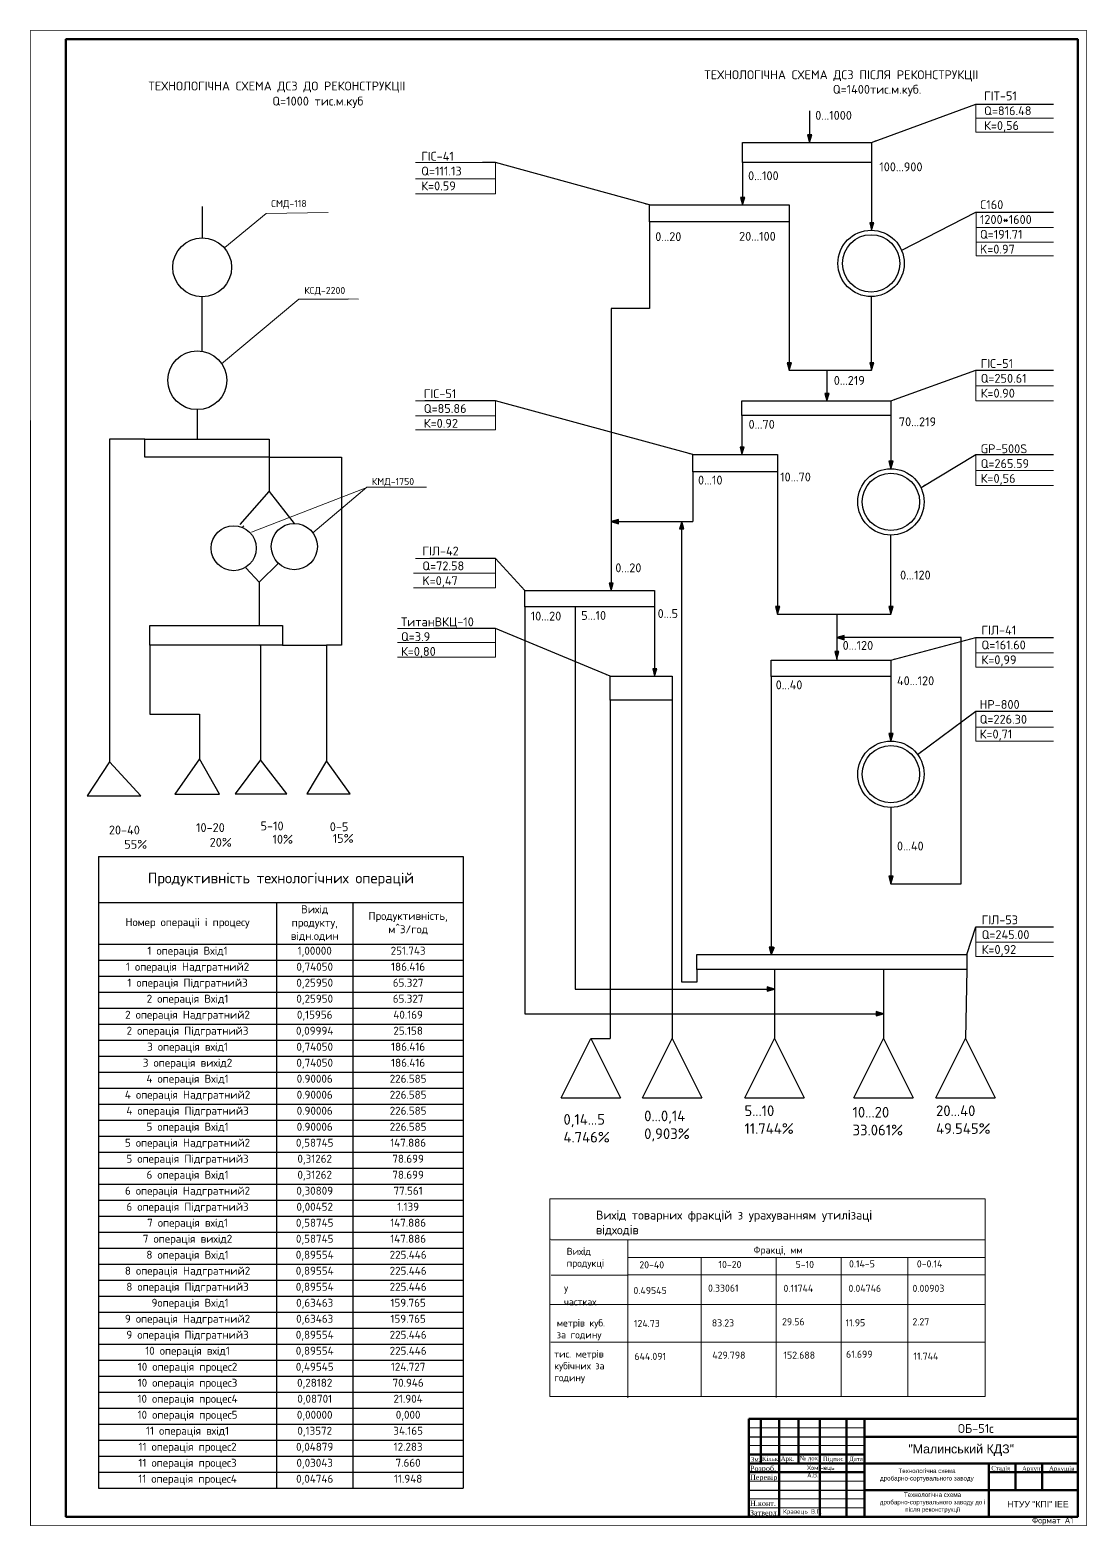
# Model space of a CAD drawing. Header units: millimetres. Extents: x 1400 to 7029, y -1119 to 1612.
# Drawn here: x 2335 to 2930, y -33 to 808 of the extents above; entities that cross this region are included whole.
import ezdxf

# ---------------------------------------------------------------- set-up
doc = ezdxf.new("R2010")
doc.units = ezdxf.units.MM
doc.layers.add('Вставка', color=7, linetype='Continuous')
doc.layers.add('Выноски', color=112, linetype='Continuous', lineweight=20)
doc.layers.add('Рамки', color=202, linetype='Continuous', lineweight=50)
doc.styles.get("Standard").update_dxf_attribs({"font": 'isocpeur.ttf'})
doc.styles.add('times', font='times.ttf')
doc.dimstyles.new('ISO-25', dxfattribs={"dimtxt": 2.5, "dimasz": 2.5, "dimexe": 1.25, "dimexo": 0.625, "dimtad": 1, "dimtxsty": 'Standard', "dimcen": 2.5, "dimadec": 0, "dimazin": 0, "dimtfac": 1, "dimtmove": 0, "dimatfit": 3, "dimfxl": 1, "dimarcsym": 0})

# ---------------------------------------------------------------- blocks, each defined once
blk = doc.blocks.new('*T2')
at = {"color": 0, "linetype": 'ByBlock', "lineweight": -2, "transparency": 16777216}
for p, q in [((0, 0), (205.07, 0)), ((0, 0), (0, -355.21)), ((205.07, 0), (205.07, -355.21)), ((0, -25.78), (205.07, -25.78)), ((100.01, -25.78), (100.01, -355.21)), ((143.04, -25.78), (143.04, -355.21)), ((0, -49.21), (205.07, -49.21)), ((0, -58.21), (205.07, -58.21)), ((0, -67.21), (205.07, -67.21)), ((0, -76.21), (205.07, -76.21)), ((0, -85.21), (205.07, -85.21)), ((0, -94.21), (205.07, -94.21)), ((0, -103.21), (205.07, -103.21)), ((0, -112.21), (205.07, -112.21)), ((0, -121.21), (205.07, -121.21)), ((0, -130.21), (205.07, -130.21)), ((0, -139.21), (205.07, -139.21)), ((0, -148.21), (205.07, -148.21)), ((0, -157.21), (205.07, -157.21)), ((0, -166.21), (205.07, -166.21)), ((0, -175.21), (205.07, -175.21)), ((0, -184.21), (205.07, -184.21)), ((0, -193.21), (205.07, -193.21)), ((0, -202.21), (205.07, -202.21)), ((0, -211.21), (205.07, -211.21)), ((0, -220.21), (205.07, -220.21)), ((0, -229.21), (205.07, -229.21)), ((0, -238.21), (205.07, -238.21)), ((0, -247.21), (205.07, -247.21)), ((0, -256.21), (205.07, -256.21)), ((0, -265.21), (205.07, -265.21)), ((0, -274.21), (205.07, -274.21)), ((0, -283.21), (205.07, -283.21)), ((0, -292.21), (205.07, -292.21)), ((0, -301.21), (205.07, -301.21)), ((0, -310.21), (205.07, -310.21)), ((0, -319.21), (205.07, -319.21)), ((0, -328.21), (205.07, -328.21)), ((0, -337.21), (205.07, -337.21)), ((0, -346.21), (205.07, -346.21)), ((0, -355.21), (205.07, -355.21))]:
    blk.add_line(p, q, dxfattribs=at)
at = {"color": 0, "lineweight": 20, "transparency": 16777216}
for s, insert, char_height, width, attachment_point in [('Продуктивнiсть технологiчних операцiй', (102.53, -12.89), 6, 202.0664, 5), ('Вихiд продукту, вiдн.один', (121.53, -37.5), 4.5, 40.0315, 5), ('Продуктивнiсть, м^ 3/год', (174.06, -37.5), 4.5, 59.022, 5), ('Номер операцii i процесу', (50.01, -37.5), 4.5, 97.0128, 5), ('1 операцiя Вхiд1', (50.01, -50.71), 4.5, 97.0128, 2), ('1,00000', (121.53, -50.71), 4.5, 40.0315, 2), ('251.743', (174.06, -50.71), 4.5, 59.022, 2), ('1 операцiя Надгратний2', (50.01, -59.71), 4.5, 97.0128, 2), ('0,74050', (121.53, -59.71), 4.5, 40.0315, 2), ('186.416', (174.06, -59.71), 4.5, 59.022, 2), ('1 операцiя Пiдгратний3', (50.01, -68.71), 4.5, 97.0128, 2), ('0,25950', (121.53, -68.71), 4.5, 40.0315, 2), ('65.327', (174.06, -68.71), 4.5, 59.022, 2), ('2 операцiя Вхiд1', (50.01, -77.71), 4.5, 97.0128, 2), ('0,25950', (121.53, -77.71), 4.5, 40.0315, 2), ('65.327', (174.06, -77.71), 4.5, 59.022, 2), ('2 операцiя Надгратний2', (50.01, -86.71), 4.5, 97.0128, 2), ('0,15956', (121.53, -86.71), 4.5, 40.0315, 2), ('40.169', (174.06, -86.71), 4.5, 59.022, 2), ('2 операцiя Пiдгратний3', (50.01, -95.71), 4.5, 97.0128, 2), ('0,09994', (121.53, -95.71), 4.5, 40.0315, 2), ('25.158', (174.06, -95.71), 4.5, 59.022, 2), ('3 операцiя вхiд1', (50.01, -104.71), 4.5, 97.0128, 2), ('0,74050', (121.53, -104.71), 4.5, 40.0315, 2), ('186.416', (174.06, -104.71), 4.5, 59.022, 2), ('3 операцiя вихiд2', (50.01, -113.71), 4.5, 97.0128, 2), ('0,74050', (121.53, -113.71), 4.5, 40.0315, 2), ('186.416', (174.06, -113.71), 4.5, 59.022, 2), ('4 операцiя Вхiд1', (50.01, -122.71), 4.5, 97.0128, 2), ('0.90006', (121.53, -122.71), 4.5, 40.0315, 2), ('226.585', (174.06, -122.71), 4.5, 59.022, 2), ('4 операцiя Надгратний2', (50.01, -131.71), 4.5, 97.0128, 2), ('0.90006', (121.53, -131.71), 4.5, 40.0315, 2), ('226.585', (174.06, -131.71), 4.5, 59.022, 2), ('4 операцiя Пiдгратний3', (50.01, -140.71), 4.5, 97.0128, 2), ('0.90006', (121.53, -140.71), 4.5, 40.0315, 2), ('226.585', (174.06, -140.71), 4.5, 59.022, 2), ('5 операцiя Вхiд1', (50.01, -149.71), 4.5, 97.0128, 2), ('0.90006', (121.53, -149.71), 4.5, 40.0315, 2), ('226.585', (174.06, -149.71), 4.5, 59.022, 2), ('5 операцiя Надгратний2', (50.01, -158.71), 4.5, 97.0128, 2), ('0,58745', (121.53, -158.71), 4.5, 40.0315, 2), ('147.886', (174.06, -158.71), 4.5, 59.022, 2), ('5 операцiя Пiдгратний3', (50.01, -167.71), 4.5, 97.0128, 2), ('0,31262', (121.53, -167.71), 4.5, 40.0315, 2), ('78.699', (174.06, -167.71), 4.5, 59.022, 2), ('6 операцiя Вхiд1', (50.01, -176.71), 4.5, 97.0128, 2), ('0,31262', (121.53, -176.71), 4.5, 40.0315, 2), ('78.699', (174.06, -176.71), 4.5, 59.022, 2), ('6 операцiя Надгратний2', (50.01, -185.71), 4.5, 97.0128, 2), ('0,30809', (121.53, -185.71), 4.5, 40.0315, 2), ('77.561', (174.06, -185.71), 4.5, 59.022, 2), ('6 операцiя Пiдгратний3', (50.01, -194.71), 4.5, 97.0128, 2), ('0,00452', (121.53, -194.71), 4.5, 40.0315, 2), ('1.139', (174.06, -194.71), 4.5, 59.022, 2), ('7 операцiя вхiд1', (50.01, -203.71), 4.5, 97.0128, 2), ('0,58745', (121.53, -203.71), 4.5, 40.0315, 2), ('147.886', (174.06, -203.71), 4.5, 59.022, 2), ('7 операцiя вихiд2', (50.01, -212.71), 4.5, 97.0128, 2), ('0,58745', (121.53, -212.71), 4.5, 40.0315, 2), ('147.886', (174.06, -212.71), 4.5, 59.022, 2), ('8 операцiя Вхiд1', (50.01, -221.71), 4.5, 97.0128, 2), ('0,89554', (121.53, -221.71), 4.5, 40.0315, 2), ('225.446', (174.06, -221.71), 4.5, 59.022, 2), ('8 операцiя Надгратний2', (50.01, -230.71), 4.5, 97.0128, 2), ('0,89554', (121.53, -230.71), 4.5, 40.0315, 2), ('225.446', (174.06, -230.71), 4.5, 59.022, 2), ('8 операцiя Пiдгратний3', (50.01, -239.71), 4.5, 97.0128, 2), ('0,89554', (121.53, -239.71), 4.5, 40.0315, 2), ('225.446', (174.06, -239.71), 4.5, 59.022, 2), (' 9операцiя Вхiд1', (50.01, -248.71), 4.5, 97.0128, 2), ('0,63463', (121.53, -248.71), 4.5, 40.0315, 2), ('159.765', (174.06, -248.71), 4.5, 59.022, 2), ('9 операцiя Надгратний2', (50.01, -257.71), 4.5, 97.0128, 2), ('0,63463', (121.53, -257.71), 4.5, 40.0315, 2), ('159.765', (174.06, -257.71), 4.5, 59.022, 2), ('9 операцiя Пiдгратний3', (50.01, -266.71), 4.5, 97.0128, 2), ('0,89554', (121.53, -266.71), 4.5, 40.0315, 2), ('225.446', (174.06, -266.71), 4.5, 59.022, 2), ('10 операцiя вхiд1', (50.01, -275.71), 4.5, 97.0128, 2), ('0,89554', (121.53, -275.71), 4.5, 40.0315, 2), ('225.446', (174.06, -275.71), 4.5, 59.022, 2), ('10 операцiя процес2', (50.01, -284.71), 4.5, 97.0128, 2), ('0,49545', (121.53, -284.71), 4.5, 40.0315, 2), ('124.727', (174.06, -284.71), 4.5, 59.022, 2), ('10 операцiя процес3', (50.01, -293.71), 4.5, 97.0128, 2), ('0,28182', (121.53, -293.71), 4.5, 40.0315, 2), ('70.946', (174.06, -293.71), 4.5, 59.022, 2), ('10 операцiя процес4', (50.01, -302.71), 4.5, 97.0128, 2), ('0,08701', (121.53, -302.71), 4.5, 40.0315, 2), ('21.904', (174.06, -302.71), 4.5, 59.022, 2), ('10 операцiя процес5', (50.01, -311.71), 4.5, 97.0128, 2), ('0,00000', (121.53, -311.71), 4.5, 40.0315, 2), ('0,000', (174.06, -311.71), 4.5, 59.022, 2), ('11 операцiя вхiд1', (50.01, -320.71), 4.5, 97.0128, 2), ('0,13572', (121.53, -320.71), 4.5, 40.0315, 2), ('34.165', (174.06, -320.71), 4.5, 59.022, 2), ('11 операцiя процес2', (50.01, -329.71), 4.5, 97.0128, 2), ('0,04879', (121.53, -329.71), 4.5, 40.0315, 2), ('12.283', (174.06, -329.71), 4.5, 59.022, 2), ('11 операцiя процес3', (50.01, -338.71), 4.5, 97.0128, 2), ('0,03043', (121.53, -338.71), 4.5, 40.0315, 2), ('7.660', (174.06, -338.71), 4.5, 59.022, 2), ('11 операцiя процес4', (50.01, -347.71), 4.5, 97.0128, 2), ('0,04746', (121.53, -347.71), 4.5, 40.0315, 2), ('11.948', (174.06, -347.71), 4.5, 59.022, 2)]:
    blk.add_mtext(s, dxfattribs=dict(at, insert=insert, char_height=char_height, width=width, attachment_point=attachment_point))

msp = doc.modelspace()

# ---------------------------------------------------------------- hatches: boundary and pattern name
at = {"lineweight": 30}
for points in [[(2774.902, 749.291), (2772.5191, 749.291), (2773.6254, 745.1243)], [(2737.1298, 714.0999), (2734.7468, 714.0999), (2735.8532, 709.9331)], [(2809.8102, 699.8786), (2807.4273, 699.8786), (2808.5337, 695.7118)], [(2763.4664, 621.1687), (2761.0834, 621.1687), (2762.1898, 617.0019)], [(2809.8102, 621.1687), (2807.4273, 621.1687), (2808.5337, 617.0019)], [(2784.605, 603.8656), (2782.222, 603.8656), (2783.3284, 599.6989)], [(2736.889, 573.7418), (2734.5061, 573.7418), (2735.6124, 569.5751)], [(2820.6445, 565.7518), (2818.2616, 565.7518), (2819.3679, 561.585)], [(2666.1442, 530.659), (2666.1442, 533.0419), (2661.9774, 531.9355)], [(2700.5194, 527.7688), (2702.9024, 527.7688), (2701.796, 531.9355)], [(2663.254, 497.2972), (2660.871, 497.2972), (2661.9774, 493.1305)], [(2756.8822, 484.0376), (2754.4993, 484.0376), (2755.6056, 479.8709)], [(2820.6445, 484.0376), (2818.2616, 484.0376), (2819.3679, 479.8709)], [(2793.0397, 465.4081), (2793.0397, 467.791), (2788.8729, 466.6846)], [(2790.1495, 458.7396), (2787.7666, 458.7396), (2788.8729, 454.5729)], [(2687.7713, 449.1011), (2685.3883, 449.1011), (2686.4947, 444.9343)], [(2820.6445, 412.5756), (2818.2616, 412.5756), (2819.3679, 408.4089)], [(2820.6445, 332.3585), (2818.2616, 332.3585), (2819.3679, 328.1917)], [(2753.3272, 292.4501), (2750.9442, 292.4501), (2752.0506, 288.2834)], [(2749.8119, 270.2049), (2749.8119, 267.8219), (2753.9787, 268.9283)], [(2811.0459, 256.2667), (2811.0459, 253.8838), (2815.2127, 255.0753)]]:
    msp.add_hatch(color=256, dxfattribs=at).paths.add_polyline_path(points)

# ---------------------------------------------------------------- linework, layer by layer
at = {"color": 7, "lineweight": 50}
msp.add_line((2924.4278, 803.1309), (2924.4278, -27.8691), dxfattribs=at)
at = {"lineweight": 20}
for p, q in [((2867.1081, 766.6438), (2867.1081, 758.8349)), ((2867.1081, 758.8349), (2910.7636, 758.8349)), ((2867.1081, 758.8349), (2867.1081, 750.9459)), ((2867.1081, 750.9459), (2910.7636, 750.9459)), ((2596.9423, 733.864), (2551.9423, 733.864)), ((2596.9423, 733.864), (2596.9423, 724.5951)), ((2596.9423, 724.5951), (2551.9423, 724.5951)), ((2596.9423, 724.5951), (2596.9423, 716.1434)), ((2596.9423, 716.1434), (2551.9423, 716.1434)), ((2444.8535, 685.9744), (2468.0365, 705.0501)), ((2468.0365, 705.0501), (2502.8111, 705.7313)), ((2867.2501, 705.9377), (2867.2501, 688.9533)), ((2867.1081, 697.3464), (2889.135, 697.3464)), ((2910.7636, 697.3464), (2867.2501, 697.3464)), ((2867.2501, 688.9533), (2910.7636, 688.9533)), ((2867.2501, 688.9533), (2867.2501, 681.3167)), ((2867.2501, 681.3167), (2910.7636, 681.3167)), ((2442.983, 620.5609), (2486.3138, 657.019)), ((2486.3138, 657.019), (2514.0607, 657.019)), ((2514.1318, 657.042), (2519.9231, 656.9262)), ((2867.1081, 617.0019), (2867.1081, 608.1719)), ((2867.1081, 608.1719), (2910.7636, 608.1719)), ((2867.1081, 608.1719), (2867.1081, 599.7684)), ((2596.9423, 599.6989), (2551.9423, 599.6989)), ((2596.9423, 599.6989), (2596.9423, 591.2758)), ((2867.1081, 599.7684), (2910.7636, 599.7684)), ((2596.9423, 591.2758), (2551.9423, 591.2758)), ((2596.9423, 591.2758), (2596.9423, 583.3693)), ((2596.9423, 583.3693), (2551.9423, 583.3693)), ((2867.1081, 569.5751), (2867.1081, 560.4948)), ((2867.1081, 560.4948), (2910.7636, 560.4948)), ((2867.1081, 560.4948), (2867.1081, 552.0913)), ((2459.8543, 525.875), (2524.6305, 551.0821)), ((2494.2685, 525.5468), (2524.6495, 551.2826)), ((2524.6495, 551.2826), (2537.5284, 551.2826)), ((2537.1981, 551.2826), (2558.1676, 551.2826)), ((2558.1676, 551.2826), (2557.8374, 551.2826)), ((2867.1081, 552.0913), (2910.7636, 552.0913)), ((2454.7659, 528.6563), (2455.5261, 529.4159)), ((2596.9423, 511.0987), (2551.9423, 511.0987)), ((2596.9423, 511.0987), (2596.9423, 502.8052)), ((2596.9423, 502.8052), (2550.937, 502.8052)), ((2596.9423, 502.8052), (2596.9423, 494.6261)), ((2596.9423, 494.6261), (2550.937, 494.6261)), ((2596.9423, 471.6296), (2541.9327, 471.6296)), ((2596.9423, 471.6296), (2596.9423, 463.8182)), ((2596.9423, 463.8182), (2541.9327, 463.8182)), ((2596.9423, 463.8182), (2596.9423, 455.6391)), ((2867.1081, 466.6846), (2867.1081, 458.1092)), ((2596.9423, 455.6391), (2541.9327, 455.6391)), ((2867.1081, 458.1092), (2910.7636, 458.1092)), ((2867.1081, 458.1092), (2867.1081, 449.8772)), ((2867.1081, 449.8772), (2910.7636, 449.8772)), ((2867.1081, 425.2518), (2867.1081, 408.4089)), ((2867.1081, 416.2893), (2910.7636, 416.2893)), ((2867.1081, 408.4089), (2910.7414, 408.4089)), ((2867.1081, 303.9216), (2867.1081, 295.2698)), ((2867.1081, 295.2698), (2910.7636, 295.2698)), ((2867.1081, 295.2698), (2867.1081, 287.2093)), ((2867.1081, 287.2093), (2910.7636, 287.2093)), ((2627.3905, 127.9398), (2628.0868, 128.2876)), ((2628.2153, 127.8945), (2872.3824, 127.8945)), ((2671.3996, 128.0728), (2671.3996, 39.1014)), ((2671.4752, 117.891), (2872.4403, 117.891)), ((2712.5825, 117.8184), (2712.5825, 39.6663)), ((2758.4941, 120.6585), (2758.4941, 120.6585)), ((2754.8214, 117.7211), (2754.8214, 39.2613)), ((2791.3534, 117.7211), (2791.3534, 39.6024)), ((2828.9096, 117.7211), (2828.9096, 39.801)), ((2671.5244, 108.088), (2628.2681, 108.088)), ((2671.7255, 108.1507), (2872.2348, 108.1507)), ((2628.0019, 91.566), (2872.4403, 91.566)), ((2628.1046, 70.2427), (2872.4535, 70.2427)), ((2671.3996, 39.1014), (2671.3996, 39.1014))]:
    msp.add_line(p, q, dxfattribs=at)
at = {"lineweight": 30}
for p, q in [((2773.6254, 762.8505), (2773.6254, 745.1243)), ((2774.902, 749.291), (2772.5191, 749.291)), ((2772.5191, 749.291), (2773.6254, 745.1243)), ((2773.6254, 745.1243), (2774.902, 749.291)), ((2735.8532, 733.864), (2735.8532, 709.9331)), ((2808.5337, 733.864), (2808.5337, 695.7118)), ((2432.0446, 709.1403), (2432.0446, 691.4141)), ((2737.1298, 714.0999), (2734.7468, 714.0999)), ((2734.7468, 714.0999), (2735.8532, 709.9331)), ((2735.8532, 709.9331), (2737.1298, 714.0999)), ((2683.6551, 700.4579), (2683.6551, 651.7545)), ((2762.1898, 700.4579), (2762.1898, 617.0019)), ((2809.8102, 699.8786), (2807.4273, 699.8786)), ((2807.4273, 699.8786), (2808.5337, 695.7118)), ((2808.5337, 695.7118), (2809.8102, 699.8786)), ((2432.0446, 627.6942), (2432.0446, 658.29)), ((2808.5337, 617.0019), (2808.5337, 658.4191)), ((2661.9774, 651.7545), (2661.9774, 493.1305)), ((2683.6551, 651.7545), (2661.9774, 651.7545)), ((2432.0446, 627.6942), (2432.0446, 627.6942)), ((2763.4664, 621.1687), (2761.0834, 621.1687)), ((2761.0834, 621.1687), (2762.1898, 617.0019)), ((2762.1898, 617.0019), (2763.4664, 621.1687)), ((2762.1898, 617.0019), (2808.5337, 617.0019)), ((2783.3284, 617.0019), (2783.3284, 599.6989)), ((2809.8102, 621.1687), (2807.4273, 621.1687)), ((2807.4273, 621.1687), (2808.5337, 617.0019)), ((2808.5337, 617.0019), (2809.8102, 621.1687)), ((2784.605, 603.8656), (2782.222, 603.8656)), ((2782.222, 603.8656), (2783.3284, 599.6989)), ((2783.3284, 599.6989), (2784.605, 603.8656)), ((2429.2819, 594.8022), (2429.2819, 578.2401)), ((2735.6124, 591.5922), (2735.6124, 569.5751)), ((2819.3679, 591.5922), (2819.3679, 561.585)), ((2399.8132, 578.2401), (2379.8978, 578.2401)), ((2379.8978, 578.2401), (2379.8978, 396.7187)), ((2736.889, 573.7418), (2734.5061, 573.7418)), ((2734.5061, 573.7418), (2735.6124, 569.5751)), ((2735.6124, 569.5751), (2736.889, 573.7418)), ((2469.8014, 568.1189), (2469.8014, 548.7212)), ((2469.8014, 568.1189), (2510.3229, 568.1189)), ((2510.3229, 568.1189), (2510.3229, 462.3362)), ((2820.6445, 565.7518), (2818.2616, 565.7518)), ((2818.2616, 565.7518), (2819.3679, 561.585)), ((2819.3679, 561.585), (2820.6445, 565.7518)), ((2707.9312, 559.88), (2707.9312, 531.9355)), ((2755.6056, 559.88), (2755.6056, 479.8709)), ((2469.5896, 548.7842), (2453.2455, 530.1754)), ((2469.8014, 548.7212), (2483.8683, 530.786)), ((2666.1442, 533.0419), (2661.9774, 531.9355)), ((2661.9774, 531.9355), (2707.9312, 531.9355)), ((2661.9774, 531.9355), (2666.1442, 530.659)), ((2666.1442, 530.659), (2666.1442, 533.0419)), ((2701.796, 531.9355), (2700.5194, 527.7688)), ((2702.9024, 527.7688), (2701.796, 531.9355)), ((2701.796, 272.8776), (2701.796, 531.9355)), ((2700.5194, 527.7688), (2702.9024, 527.7688)), ((2819.3679, 479.8709), (2819.3679, 524.2872)), ((2464.2683, 497.5151), (2456.6664, 505.8701)), ((2464.2683, 497.8949), (2474.9109, 508.5285)), ((2464.1229, 497.606), (2464.1229, 473.3472)), ((2663.254, 497.2972), (2660.871, 497.2972)), ((2660.871, 497.2972), (2661.9774, 493.1305)), ((2661.9774, 493.1305), (2663.254, 497.2972)), ((2613.4393, 483.8649), (2613.4393, 255.0753)), ((2641.8695, 483.8649), (2641.8695, 268.9283)), ((2686.4947, 483.8649), (2686.4947, 444.9343)), ((2756.8822, 484.0376), (2754.4993, 484.0376)), ((2754.4993, 484.0376), (2755.6056, 479.8709)), ((2755.6056, 479.8709), (2756.8822, 484.0376)), ((2755.6056, 479.8709), (2819.3679, 479.8709)), ((2820.6445, 484.0376), (2818.2616, 484.0376)), ((2818.2616, 484.0376), (2819.3679, 479.8709)), ((2819.3679, 479.8709), (2820.6445, 484.0376)), ((2788.8729, 479.2311), (2788.8729, 453.9332)), ((2793.0397, 467.791), (2788.8729, 466.6846)), ((2858.8851, 466.6846), (2788.8729, 466.6846)), ((2788.8729, 466.6846), (2793.0397, 465.4081)), ((2793.0397, 465.4081), (2793.0397, 467.791)), ((2858.8851, 328.1917), (2858.8851, 466.6846)), ((2402.5759, 462.3059), (2402.5759, 423.6088)), ((2464.3939, 462.3059), (2464.8687, 462.3059)), ((2464.8687, 462.3059), (2464.8687, 397.7929)), ((2477.1686, 462.3059), (2501.8997, 462.3059)), ((2510.3229, 462.3362), (2501.8997, 462.3059)), ((2501.8997, 462.3059), (2501.8997, 397.3186)), ((2501.8997, 462.3059), (2501.8997, 462.3059)), ((2790.1495, 458.7396), (2787.7666, 458.7396)), ((2787.7666, 458.7396), (2788.8729, 454.5729)), ((2788.8729, 454.5729), (2790.1495, 458.7396)), ((2687.7713, 449.1011), (2685.3883, 449.1011)), ((2685.3883, 449.1011), (2686.4947, 444.9343)), ((2686.4947, 444.9343), (2687.7713, 449.1011)), ((2752.0506, 444.7171), (2752.0506, 288.2834)), ((2819.3679, 444.7171), (2819.3679, 408.4089)), ((2661.3961, 431.4226), (2661.3961, 241.03)), ((2696.3489, 431.4226), (2696.3489, 241.03)), ((2402.5759, 423.6088), (2430.5168, 423.6088)), ((2430.5168, 423.6088), (2430.5168, 398.4446)), ((2820.6445, 412.5756), (2818.2616, 412.5756)), ((2818.2616, 412.5756), (2819.3679, 408.4089)), ((2819.3679, 408.4089), (2820.6445, 412.5756)), ((2379.8978, 396.7187), (2367.431, 377.5598)), ((2397.5012, 377.5598), (2379.8978, 396.7187)), ((2430.5168, 398.4446), (2416.6213, 378.4867)), ((2441.807, 378.4867), (2430.5168, 398.4446)), ((2464.8687, 397.7929), (2450.626, 378.8188)), ((2479.5861, 378.8188), (2464.8687, 397.7929)), ((2501.8997, 397.3186), (2490.9803, 378.8188)), ((2515.1929, 378.8188), (2501.8997, 397.3186)), ((2450.626, 378.8188), (2479.5861, 378.8188)), ((2490.9803, 378.8188), (2515.1929, 378.8188)), ((2367.431, 377.5598), (2397.5012, 377.5598)), ((2416.6213, 378.4867), (2441.807, 378.4867)), ((2441.807, 378.4867), (2441.807, 378.4867)), ((2441.807, 378.4867), (2441.807, 378.4867)), ((2819.3679, 371.111), (2819.3679, 328.1917)), ((2820.6445, 332.3585), (2818.2616, 332.3585)), ((2818.2616, 332.3585), (2819.3679, 328.1917)), ((2819.3679, 328.1917), (2820.6445, 332.3585)), ((2819.3679, 328.1917), (2858.8851, 328.1917)), ((2753.3272, 292.4501), (2750.9442, 292.4501)), ((2750.9442, 292.4501), (2752.0506, 288.2834)), ((2752.0506, 288.2834), (2753.3272, 292.4501)), ((2753.725, 292.2561), (2752.0506, 288.2834)), ((2710.1345, 279.9606), (2710.1345, 272.8776)), ((2753.9787, 279.9606), (2753.9787, 241.03)), ((2815.2127, 279.8904), (2815.2127, 241.03)), ((2861.9781, 279.9606), (2861.3494, 241.03)), ((2710.1345, 272.8776), (2701.796, 272.8776)), ((2749.8119, 270.2049), (2749.8119, 267.8219)), ((2753.9787, 268.9283), (2749.8119, 270.2049)), ((2641.8695, 268.9283), (2753.9787, 268.9283)), ((2749.8119, 267.8219), (2753.9787, 268.9283)), ((2613.4393, 255.0753), (2815.2127, 255.0753)), ((2811.0459, 256.2667), (2811.0459, 253.8838)), ((2815.2127, 255.0753), (2811.0459, 256.2667)), ((2811.0459, 253.8838), (2815.2127, 255.0753)), ((2633.9722, 207.65), (2650.655, 241.03)), ((2650.655, 241.03), (2667.3477, 207.65)), ((2650.655, 241.03), (2661.3961, 241.03)), ((2679.666, 207.65), (2696.3489, 241.03)), ((2696.3489, 241.03), (2713.0416, 207.65)), ((2737.2958, 207.65), (2753.9787, 241.03)), ((2753.9787, 241.03), (2770.6713, 207.65)), ((2798.5298, 207.65), (2815.2127, 241.03)), ((2815.2127, 241.03), (2831.9053, 207.65)), ((2844.6665, 207.65), (2861.3494, 241.03)), ((2861.3494, 241.03), (2878.0421, 207.65)), ((2633.9722, 207.65), (2667.3477, 207.65)), ((2679.666, 207.65), (2713.0416, 207.65)), ((2737.2958, 207.65), (2770.6713, 207.65)), ((2798.5298, 207.65), (2831.9053, 207.65)), ((2844.6665, 207.65), (2878.0421, 207.65))]:
    msp.add_line(p, q, dxfattribs=at)
at = {"lineweight": 80}
for p, q in [((2739.4278, 27.1309), (2924.4278, 27.1309)), ((2767.3628, 2.1259), (2767.3628, 27.1309))]:
    msp.add_line(p, q, dxfattribs=at)
for p, q in [((2739.4278, 17.1309), (2804.4278, 17.1309)), ((2739.4278, -12.8691), (2804.4278, -12.8691))]:
    msp.add_line(p, q)
at = {"color": 3, "lineweight": 80, "ltscale": 0.5, "const_width": 0.5}
for points in [[(2335.4643, -32.8691), (2335.4643, -32.8691), (2335.4278, 808.1309)], [(2335.4278, 808.1309), (2335.4278, 808.1309), (2929.4278, 808.1309)], [(2929.4278, 808.1309), (2929.4278, 808.1309), (2929.4278, -32.8691)], [(2929.4278, -32.8691), (2929.4278, -32.8691), (2335.4643, -32.8691)]]:
    msp.add_lwpolyline(points, dxfattribs=at)
at = {"color": 7, "lineweight": 50, "const_width": 0.5}
msp.add_lwpolyline([(2355.4278, 803.1309), (2924.4278, 803.1309), (2924.4278, -27.8691), (2355.4278, -27.8691), (2355.4278, 803.1309)], dxfattribs=at)
at = {"lineweight": 30}
for points in [[(2735.8532, 745.1243), (2808.5337, 745.1243), (2808.5337, 733.864), (2735.8532, 733.864)], [(2683.6551, 709.9331), (2762.1898, 709.9331), (2762.1898, 700.4579), (2683.6551, 700.4579)], [(2735.6124, 599.6989), (2819.3679, 599.6989), (2819.3679, 591.5922), (2735.6124, 591.5922)], [(2399.8132, 578.2401), (2469.8014, 578.2401), (2469.8014, 568.1189), (2399.8132, 568.1189)], [(2707.9312, 569.5751), (2755.6056, 569.5751), (2755.6056, 559.88), (2707.9312, 559.88)], [(2613.4393, 493.1305), (2686.4947, 493.1305), (2686.4947, 483.8649), (2613.4393, 483.8649)], [(2402.5759, 473.3472), (2477.1686, 473.3472), (2477.1686, 462.3059), (2402.5759, 462.3059)], [(2752.0506, 453.9332), (2819.3679, 453.9332), (2819.3679, 444.7171), (2752.0506, 444.7171)], [(2661.3961, 444.9343), (2696.3489, 444.9343), (2696.3489, 431.4226), (2661.3961, 431.4226)], [(2710.1345, 288.2834), (2861.9781, 288.2834), (2861.9781, 279.9606), (2710.1345, 279.9606)]]:
    msp.add_lwpolyline(points, close=True, dxfattribs=at)
at = {"lineweight": 20}
msp.add_lwpolyline([(2627.5758, 150.9386), (2872.3711, 150.9386), (2872.3711, 39.801), (2627.5758, 39.801)], close=True, dxfattribs=at)
at = {"lineweight": 30}
for centre, radius in [((2432.0446, 674.852), 16.562), ((2808.2261, 677.0655), 18.6489), ((2808.2261, 677.0655), 16.1214), ((2429.2819, 611.3642), 16.562), ((2819.3679, 542.9361), 18.6489), ((2819.3679, 542.9361), 16.1214), ((2483.8683, 517.783), 13.003), ((2449.7625, 516.8863), 12.6599), ((2819.3679, 389.76), 18.6489), ((2819.3679, 389.76), 16.1214)]:
    msp.add_circle(centre, radius, dxfattribs=at)
at = {"layer": 'Вставка', "lineweight": 60}
for p, q in [((2355.4278, 803.1309), (2924.4278, 803.1309)), ((2355.4278, -27.8691), (2355.4278, 803.1309)), ((2924.4278, -27.8691), (2355.4278, -27.8691))]:
    msp.add_line(p, q, dxfattribs=at)
at = {"layer": 'Рамки', "color": 0, "lineweight": 80}
for p, q in [((2739.4278, -27.8691), (2739.4278, 27.1309)), ((2746.3063, 2.1309), (2746.3063, 27.1309)), ((2756.4856, -27.8691), (2756.4856, 27.1309)), ((2779.4278, -27.8691), (2779.4278, 27.1309)), ((2794.4278, -27.8691), (2794.4278, 27.1309)), ((2804.4278, -27.8691), (2804.4278, 27.1309)), ((2924.4278, 27.1309), (2924.4278, -27.8691)), ((2804.4278, 17.1309), (2924.4278, 17.1309)), ((2739.4278, 7.1309), (2804.4278, 7.1309)), ((2739.4278, 2.1309), (2924.4278, 2.1309)), ((2874.4278, -27.8691), (2874.4278, 2.1309)), ((2889.4278, -12.8691), (2889.4278, 2.1309)), ((2904.4278, -12.8691), (2904.4278, 2.1309)), ((2874.4278, -2.8691), (2924.4278, -2.8691)), ((2804.4278, -12.8691), (2924.4278, -12.8691)), ((2924.4278, -27.8691), (2739.4278, -27.8691))]:
    msp.add_line(p, q, dxfattribs=at)
at = {"layer": 'Рамки', "color": 0, "lineweight": 20}
for p, q in [((2739.4278, 22.1309), (2804.4278, 22.1309)), ((2739.4278, 12.1309), (2804.4278, 12.1309)), ((2739.4278, -7.8691), (2804.4278, -7.8691)), ((2739.4278, -17.8691), (2804.4278, -17.8691)), ((2739.4278, -22.8691), (2804.4278, -22.8691))]:
    msp.add_line(p, q, dxfattribs=at)
at = {"layer": 'Рамки', "color": 0}
msp.add_line((2739.4278, -2.8691), (2804.4278, -2.8691), dxfattribs=at)

# ---------------------------------------------------------------- block references
msp.add_blockref('*T2', (2373.794, 343.446))

# ---------------------------------------------------------------- texts
at = {"lineweight": 5, "attachment_point": 1}
for s, insert, char_height, width in [('ТЕХНОЛОГIЧНА СХЕМА ДСЗ ПIСЛЯ РЕКОНСТРУКЦII', (2714.4989, 785.6738), 5, 157.531907), ('{\\H2x;ТЕХНОЛОГIЧНА СХЕМА ДСЗ ДО РЕКОНСТРУКЦII}', (2401.8482, 779.3326), 2.5, 192.331436)]:
    msp.add_mtext(s, dxfattribs=dict(at, insert=insert, char_height=char_height, width=width))
at = {"lineweight": 20, "attachment_point": 1}
for s, insert, char_height, width in [('Q=1400тис.м.куб.', (2786.7054, 777.4657), 5, 71.523601), ('20-40', (2379.5732, 360.8671), 5, 1.670385), ('У частках', (2635.5222, 101.6453), 4, 0.268673)]:
    msp.add_mtext(s, dxfattribs=dict(at, insert=insert, char_height=char_height, width=width))
for s, insert, char_height in [('Q=1000 тис.м.куб', (2471.5104, 770.84), 5), ('СМД-118', (2470.8739, 712.697), 4), ('КСД-2200', (2489.4802, 663.8471), 4), ('КМД-1750', (2527.4564, 556.3968), 4), ('10-20', (2428.5812, 362.2376), 5), ('5-10', (2464.8687, 363.1652), 5), ('0-5', (2503.7988, 362.6908), 5), ('20%', (2436.2774, 353.9648), 5), ('10%', (2471.5927, 355.7001), 5), ('15%', (2505.4626, 356.1612), 5), ('55%', (2388.2255, 352.8079), 5), ('Вих{\\fArial|b0|i0|c0|p34;i}д товарних фракц{\\fArial|b0|i0|c0|p34;i}й з урахуванням утил{\\fArial|b0|i0|c0|p34;i}зац{\\fArial|b0|i0|c0|p34;i}\\Pв{\\fArial|b0|i0|c0|p34;i}дход{\\fArial|b0|i0|c0|p34;i}в', (2653.5022, 144.2892), 5), ('Вих{\\fArial|b0|i0|c0|p34;i}д\\Pпродукц{\\fArial|b0|i0|c0|p34;i}', (2637.0305, 123.3901), 4), ('Фракц{\\fArial|b0|i0|c0|p34;i}, мм', (2742.0906, 124.1705), 4), ('20-40 ', (2677.8905, 115.791), 4), ('10-20', (2722.3865, 116.0154), 4), ('5-10', (2765.7469, 116.0154), 4), ('0.14-5', (2795.7919, 116.3565), 4), ('0-0.14', (2833.9332, 116.3565), 4), ('0.49545', (2674.5896, 101.3769), 4), ('0.33061', (2716.5026, 102.7191), 4), ('0.11744', (2758.9529, 102.5902), 4), ('0.04746', (2795.4924, 102.5902), 4), ('0.00903', (2831.4945, 102.5902), 4), ('метр{\\fArial|b0|i0|c0|p34;i}в куб.\\Pза годину', (2631.4771, 83.1227), 4), ('124.73', (2674.8583, 82.8542), 4), ('83.23', (2718.652, 83.1227), 4), ('29.56', (2758.1469, 83.7991), 4), ('11.95', (2793.8804, 83.2623), 4), ('2.27', (2831.4945, 83.7991), 4), ('тис. метр{\\fArial|b0|i0|c0|p34;i}в\\Pкуб{\\fArial|b0|i0|c0|p34;i}чних за\\Pгодину', (2629.99, 65.6738), 4), ('644.091', (2675.127, 64.3316), 4), ('429.798', (2718.9207, 65.0081), 4), ('152.688', (2758.9529, 65.0081), 4), ('61.699', (2794.149, 65.545), 4), ('11.744', (2832.0319, 64.4712), 4)]:
    msp.add_mtext(s, dxfattribs=dict(at, insert=insert, char_height=char_height))
at = {"lineweight": 30, "attachment_point": 1}
for s, insert, char_height, width in [('ГIТ-51 Q=816.48\\P\\pt25;К=0,56', (2871.7523, 773.7673), 5, 2.842952), (' 0...1000', (2773.6254, 762.8505), 5, 31.386466), ('ГIС-41\\PQ=111.13\\PК=0.59', (2555.2222, 739.8286), 5, 42.769676), ('100...900', (2812.8248, 733.864), 5, 39.774846), (' 0...100', (2735.8532, 728.864), 5, 34.710835), ('C160 1200*1600\\PQ=191.71\\PK=0.97', (2869.4218, 712.5864), 5, 38.804482), (' 0...20', (2683.6551, 694.6349), 5, 37.190349), ('20...100', (2733.9854, 694.8123), 5, 28.204419), ('ГIС-51\\PQ=250.61\\PК=0.90', (2869.8209, 623.2445), 5, 39.296296), ('ГIС-51\\PQ=85.86\\PК=0.92', (2556.6671, 606.2828), 5, 40.486214), (' 0...219', (2784.0591, 613.7309), 5, 46.877497), (' 0...70', (2736.1162, 589.0694), 5, 31.961932), ('70...219', (2823.8339, 590.4887), 5, 40.840245), ('GP-500S\\PQ=265.59\\PК=0,56', (2869.8209, 575.3137), 5, 43.518519), (' 0...10', (2707.7056, 557.6658), 5, 30.541398), ('10...70', (2757.069, 559.44), 5, 26.634943), ('ГIЛ-42\\PQ=72.58\\PK=0,47', (2555.8485, 517.776), 5, 41.724104), ('0...20', (2664.3794, 508.3428), 5, 35.513256), (' 0...120', (2821.348, 504.2621), 5, 43.681305), ('10...20', (2616.7917, 481.1974), 5, 24.743238), ('5...10', (2645.2023, 481.5522), 5, 32.317064), ('0...5', (2688.1733, 482.6167), 5, 25.569544), ('ТитанВКЦ-10  \\PQ=3.9\\PК=0,80', (2543.8427, 477.9742), 5, 54.491341), ('ГIЛ-41\\PQ=161.60\\PК=0,99', (2870.2829, 473.3013), 5, 40.480738), (' 0...120', (2789.0309, 464.6972), 5, 43.681305), (' 0...40', (2751.3869, 442.5195), 5, 37.644049), ('40...120', (2822.7685, 444.826), 5, 36.578654), ('HP-800\\PQ=226.30\\PК=0,71', (2869.269, 431.5054), 5, 43.401132), (' 0...40', (2819.5723, 351.8574), 5, 41.195377), ('ГIЛ-53\\PQ=245.00\\PК=0,92', (2870.3727, 310.355), 5, 38.463267), ('5...10\\P11.744%', (2737.0026, 203.4739), 6, 35.034796), ('10...20\\P33.061%', (2797.7941, 202.6437), 6, 35.727188), ('20...40\\P49.545%', (2844.7379, 203.4739), 6, 28.526356), ('0,14...5\\P4.746%', (2635.209, 198.6206), 6, 44.852144), ('0...0,14\\P0,903%', (2680.5921, 200.5666), 6, 34.763921)]:
    msp.add_mtext(s, dxfattribs=dict(at, insert=insert, char_height=char_height, width=width))
at = {"attachment_point": 1}
for s, width, insert, char_height in [('ОБ-51с', 41.529593, (2857.045, 24.272), 5), ('{\\fArial Unicode MS|b0|i0|c204|p34;\\C0;"Малинський КДЗ"}', 112.72898, (2829.1732, 12.7714), 5), ('Кравець В.Г.', 20.16751, (2758.6931, -23.639), 2.5), ('\\pi5.3946;{\\f@Arial Unicode MS|b0|i0|c204|p34;НТУУ "КПІ" ІЕЕ}', 44.681396, (2879.4007, -19.0706), 3.5)]:
    msp.add_mtext_dynamic_manual_height_columns(s, width=width, gutter_width=12.5, heights=[0], dxfattribs=dict(at, insert=insert, char_height=char_height))
at = {"char_height": 2.5, "attachment_point": 1, "style": 'times'}
for s, width, insert in [('Зм.', 3.773926, (2740.6619, 5.6401)), ('Кільк.', 7.769854, (2746.7845, 5.995))]:
    msp.add_mtext_dynamic_manual_height_columns(s, width=width, gutter_width=12.5, heights=[0], dxfattribs=dict(at, insert=insert))
note = msp.add_mtext_dynamic_manual_height_columns('Хомінець \\P', width=14.332205, gutter_width=0, heights=[1.7202, 0], dxfattribs=dict(insert=(2757.9225, 0.9761), char_height=2.5, attachment_point=1))
for column, words in zip(note.columns.linked_columns, ['А.В.\\P']):
    column.text = words
at = {"lineweight": 25, "char_height": 2.5, "attachment_point": 1}
for s, width, heights, insert in [('\\pi14.45;{\\f@Arial Unicode MS|b0|i0|c204|p34;Технологічна схема \\P\\pi4.122;дробарно\\f@Arial Unicode MS|b0|i0|c0|p34;-\\f@Arial Unicode MS|b0|i0|c204|p34;сортувального заводу}', 60.888945, [15.2371], (2809.1435, -0.8221)), ('\\pi19.006;{\\f@Arial Unicode MS|b0|i0|c204|p34;Технологічна схема \\P\\pi5.434;дробарно\\f@Arial Unicode MS|b0|i0|c0|p34;-\\f@Arial Unicode MS|b0|i0|c204|p34;сортувального заводу до і             \\P\\pi19.711;після реконструкції}', 70, [0], (2807.6839, -14.2153))]:
    msp.add_mtext_dynamic_manual_height_columns(s, width=width, gutter_width=12.5, heights=heights, dxfattribs=dict(at, insert=insert))
at = {"insert": (2910.3499, -30.3691), "char_height": 3.5, "width": 28.155715, "attachment_point": 5}
msp.add_mtext('Формат А1', dxfattribs=at)
at = {"layer": 'Выноски', "color": 0, "style": 'times'}
for s, height, p in [('Розроб.', 3, (2740.0919, -2.1751)), ('Підпис', 2.5, (2781.0915, 3.4614)), ('Дата', 2.5, (2795.9449, 3.4239)), ('Стадія', 2.5, (2875.8179, -1.7768)), ('Аркуш', 2.5, (2893.0887, -2.0369)), ('Аркушів', 2.5, (2908.2774, -1.947)), ('Перевір.', 3, (2740.0919, -7.1751)), ('Н.конт.', 3, (2740.0919, -21.8422)), ('Затверд.', 3, (2740.0919, -27.1751))]:
    msp.add_text(s, height=height, dxfattribs=at).set_placement(p)
at = {"layer": 'Выноски', "color": 0, "char_height": 2.5, "width": 25, "attachment_point": 8, "style": 'times'}
for s, insert in [('Арк.', (2761.1088, 2.748)), ('№ док.', (2773.6646, 3.0433))]:
    msp.add_mtext(s, dxfattribs=dict(at, insert=insert))

# ---------------------------------------------------------------- leaders
at = {"lineweight": 20}
for points in [[(2808.5337, 745.1243), (2867.1081, 766.6438), (2910.7636, 766.6438)], [(2683.6551, 709.9331), (2596.9423, 733.864), (2589.6164, 733.864)], [(2825.5073, 684.445), (2867.1081, 705.9377), (2910.7636, 705.9377)], [(2819.3679, 599.6989), (2867.1081, 617.0019), (2910.7636, 617.0019)], [(2707.9312, 569.5751), (2596.9423, 599.6989), (2557.1725, 599.6989)], [(2836.2863, 551.0143), (2867.1081, 569.5751), (2910.7636, 569.5751)], [(2613.4393, 493.1305), (2596.9423, 511.0987), (2560.0711, 511.0987)], [(2661.3961, 444.9343), (2596.9423, 471.6296), (2562.3255, 471.6296)], [(2819.3679, 453.9332), (2867.1081, 466.6846), (2910.7636, 466.6846)], [(2834.2956, 400.938), (2867.1081, 425.2518), (2910.3781, 425.2518)], [(2861.9781, 288.2834), (2867.1081, 303.9216), (2910.7636, 303.9216)]]:
    msp.add_leader(points, dimstyle='ISO-25', override={"dimgap": 0.625, "dimtad": 0}, dxfattribs=at)

doc.saveas('drawing.dxf')
